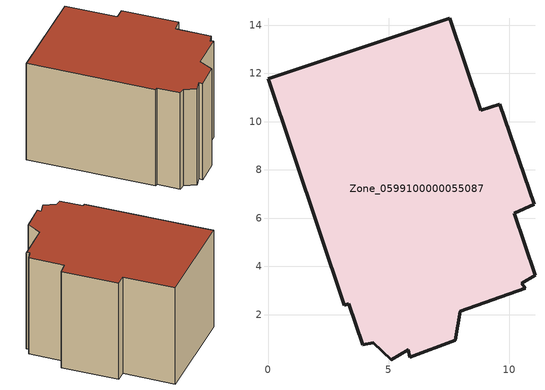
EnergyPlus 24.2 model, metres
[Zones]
Zone_0599100000055087
 floor ground (C_G): 3.93,0.76 3.34,2.46 3.17,2.39 0,11.77 7.54,14.28 8.81,10.47 9.61,10.73 11.03,6.58 10.2,6.21 11.06,3.62 10.52,3.3 10.67,3.1 7.97,2.15 7.76,0.95 5.88,0.24 5.8,0.54 5.11,0.14 4.37,0.83 z0
 wall outside (C_F): 7.54,14.28 0,11.77 3.17,2.39 3.34,2.46 3.93,0.76 4.37,0.83 5.11,0.14 5.8,0.54 5.88,0.24 7.76,0.95 7.97,2.15 10.67,3.1 10.52,3.3 11.06,3.62 10.2,6.21 11.03,6.58 9.61,10.73 8.81,10.47 7.54,14.28 z0:8.28
 roof outside (C_R): 3.34,2.46 3.93,0.76 4.37,0.83 5.11,0.14 5.8,0.54 5.88,0.24 7.76,0.95 7.97,2.15 10.67,3.1 10.52,3.3 11.06,3.62 10.2,6.21 11.03,6.58 9.61,10.73 8.81,10.47 7.54,14.28 0,11.77 3.17,2.39 z8.28
[BUILDING]
Pand.0599100000055087: North Axis=0; Terrain=City; Loads Convergence Tolerance Value=0.04; Temperature Convergence Tolerance Value=0.4; Solar Distribution=FullExterior; Maximum Number of Warmup Days=25; Minimum Number of Warmup Days=1
[Site:Location]
Rotterdam.The.Hague.AP_ZH_NLD Design_Conditions: Latitude=51.96; Longitude=4.45; Time Zone=1; Elevation=-4.5
[SITE:GROUNDTEMPERATURE:BUILDINGSURFACE]
18, 18, 18, 18, 18, 18, 18, 18, 18, 18, 18, 18
[MATERIAL] Thermal Absorptance=0.9; Solar Absorptance=0.7; Visible Absorptance=0.7
Name | Roughness | Thickness | Conductivity | Density | Specific Heat
G.D.1965 | MediumSmooth | 0.15 | 1 | 540 | 1210
F.D.1965 | Rough | 0.3 | 0.857143 | 1920 | 840
R.D.1965 | MediumRough | 0.2 | 0.08 | 1500 | 1000
[CONSTRUCTION]
C_G: G.D.1965
C_F: F.D.1965
C_R: R.D.1965
[ZONE]
Zone_0599100000055087: Type=1; Multiplier=1; Ceiling Height=Autocalculate; Volume=Autocalculate; Floor Area=autocalculate; Part of Total Floor Area=Yes
[ZONEINFILTRATION:DESIGNFLOWRATE]
Infil_Zone_0599100000055087: Zone or ZoneList or Space or SpaceList=Zone_0599100000055087; Schedule=AlwaysOn; Design Flow Rate Calculation Method=Flow/Area; Flow Rate per Floor Area=0.0042; Constant Term Coefficient=1; Temperature Term Coefficient=0; Velocity Term Coefficient=0; Velocity Squared Term Coefficient=0
[HVACTEMPLATE:ZONE:IDEALLOADSAIRSYSTEM]
Zone_0599100000055087: Maximum Heating Supply Air Temperature=50; Minimum Cooling Supply Air Temperature=13; Maximum Heating Supply Air Humidity Ratio=0.0156; Minimum Cooling Supply Air Humidity Ratio=0.0077; Heating Limit=NoLimit; Cooling Limit=NoLimit; Dehumidification Control Type=ConstantSensibleHeatRatio; Cooling Sensible Heat Ratio=0.7; Dehumidification Setpoint=60; Humidification Control Type=None; Humidification Setpoint=30; Outdoor Air Method=None; Outdoor Air Flow Rate per Person=0.00944; Outdoor Air Flow Rate per Zone Floor Area=0; Outdoor Air Flow Rate per Zone=0; Demand Controlled Ventilation Type=None; Outdoor Air Economizer Type=NoEconomizer; Heat Recovery Type=None; Sensible Heat Recovery Effectiveness=0.7; Latent Heat Recovery Effectiveness=0.65
[ZONECONTROL:THERMOSTAT]
ThermostatControl_Zone_0599100000055087: Zone or ZoneList=Zone_0599100000055087; Control Type Schedule=DualSetpointControlType; Control 1=Thermostat_Zone_0599100000055087; Temperature Difference Between Cutout And Setpoint=0
[THERMOSTATSETPOINT:DUALSETPOINT]
Thermostat_Zone_0599100000055087: Heating Setpoint Temperature Schedule=HeatingSetpoint_Zone_0599100000055087; Cooling Setpoint Temperature Schedule=CoolingSetpoint_Zone_0599100000055087
[SCHEDULE:COMPACT]
HeatingSetpoint_Zone_0599100000055087: Through: 12/31, For: AllDays, Until: 24:00, 21
CoolingSetpoint_Zone_0599100000055087: Through: 12/31, For: AllDays, Until: 24:00, 24
DualSetpointControlType: Through: 12/31, For: AllDays, Until: 24:00, 4
AlwaysOn: Through: 12/31, For: AllDays, Until: 24:00, 1
